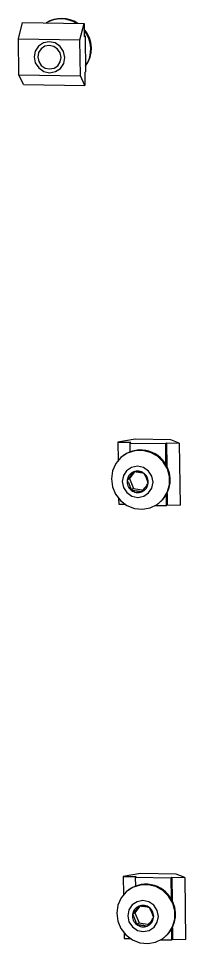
# Model space of a CAD drawing. Header units: millimetres. Extents: x 0 to 279, y 0 to 216.
# Drawn here: x 83.19 to 85.85, y 105.96 to 120.72 of the extents above; entities that cross this region are included whole.
import ezdxf

# ---------------------------------------------------------------- set-up
doc = ezdxf.new("R2010")
doc.units = ezdxf.units.MM

msp = doc.modelspace()

# ---------------------------------------------------------------- linework, layer by layer
at = {"color": 7, "linetype": 'Continuous', "lineweight": 25}
for p, q in [((83.187, 120.393), (83.253, 120.65)), ((83.253, 120.65), (84.234, 120.635)), ((84.168, 120.377), (84.234, 120.635)), ((84.234, 120.635), (84.236, 120.427)), ((84.236, 120.427), (84.252, 120.438)), ((84.236, 120.438), (84.252, 120.438)), ((84.252, 120.438), (84.259, 119.864)), ((83.187, 120.393), (84.168, 120.377)), ((83.195, 119.819), (83.187, 120.393)), ((84.175, 119.803), (84.168, 120.377)), ((84.259, 119.864), (84.244, 119.853)), ((84.244, 119.853), (84.246, 119.645)), ((83.195, 119.819), (84.175, 119.803)), ((83.266, 119.661), (83.195, 119.819)), ((84.246, 119.645), (84.175, 119.803)), ((83.266, 119.661), (84.246, 119.645)), ((85.049, 114.003), (84.774, 113.957)), ((84.774, 113.957), (84.98, 113.954)), ((84.774, 113.957), (84.778, 113.668)), ((84.98, 113.954), (84.965, 113.943)), ((84.965, 113.943), (85.533, 113.934)), ((84.965, 113.943), (84.966, 113.802)), ((85.617, 113.994), (85.049, 114.003)), ((85.533, 113.934), (85.549, 113.945)), ((85.533, 113.934), (85.537, 113.602)), ((85.549, 113.945), (85.755, 113.942)), ((85.549, 113.945), (85.554, 113.574)), ((85.755, 113.942), (85.617, 113.994)), ((85.755, 113.942), (85.767, 112.952)), ((84.865, 113.747), (84.857, 113.742)), ((84.959, 113.376), (84.921, 113.349)), ((85.039, 113.482), (84.959, 113.376)), ((84.959, 113.376), (85.026, 113.217)), ((85.026, 113.217), (84.988, 113.189)), ((85.026, 113.217), (85.194, 113.191)), ((84.786, 113.056), (84.787, 112.967)), ((85.544, 113.11), (85.546, 112.944)), ((85.559, 113.138), (85.561, 112.955)), ((84.787, 112.967), (84.888, 112.966)), ((85.375, 112.946), (85.546, 112.944)), ((85.414, 112.972), (85.422, 112.978)), ((85.546, 112.944), (85.561, 112.955)), ((85.561, 112.955), (85.767, 112.952)), ((85.135, 107.075), (84.861, 107.029)), ((84.861, 107.029), (85.067, 107.025)), ((84.861, 107.029), (84.865, 106.74)), ((85.067, 107.025), (85.051, 107.014)), ((85.051, 107.014), (85.62, 107.005)), ((85.051, 107.014), (85.053, 106.874)), ((85.704, 107.066), (85.135, 107.075)), ((85.62, 107.005), (85.636, 107.016)), ((85.62, 107.005), (85.624, 106.673)), ((85.636, 107.016), (85.842, 107.013)), ((85.636, 107.016), (85.64, 106.645)), ((85.842, 107.013), (85.704, 107.066)), ((85.842, 107.013), (85.854, 106.023)), ((84.952, 106.819), (84.944, 106.813)), ((85.126, 106.553), (85.046, 106.447)), ((85.046, 106.447), (85.008, 106.42)), ((85.046, 106.447), (85.112, 106.288)), ((85.112, 106.288), (85.075, 106.261)), ((85.112, 106.288), (85.281, 106.263)), ((84.872, 106.128), (84.873, 106.039)), ((85.63, 106.182), (85.632, 106.015)), ((85.646, 106.209), (85.648, 106.026)), ((84.873, 106.039), (84.974, 106.037)), ((85.461, 106.018), (85.632, 106.015)), ((85.501, 106.043), (85.509, 106.049)), ((85.632, 106.015), (85.648, 106.026)), ((85.648, 106.026), (85.854, 106.023))]:
    msp.add_line(p, q, dxfattribs=at)
at = {"color": 7, "linetype": 'Continuous', "lineweight": 25, "flags": 128}
for points in [[(83.436, 120.102), (83.456, 120.007), (83.51, 119.926), (83.59, 119.871), (83.684, 119.851), (83.778, 119.868), (83.857, 119.92), (83.909, 120), (83.926, 120.094), (83.907, 120.189), (83.852, 120.27), (83.772, 120.325), (83.678, 120.346), (83.585, 120.328), (83.506, 120.276), (83.454, 120.196), (83.436, 120.102)], [(83.508, 120.173), (83.495, 120.101), (83.51, 120.029), (83.551, 119.967), (83.612, 119.925), (83.684, 119.91), (83.755, 119.923), (83.815, 119.963), (83.854, 120.024), (83.868, 120.095), (83.852, 120.168), (83.811, 120.229), (83.75, 120.271), (83.679, 120.286), (83.608, 120.273), (83.548, 120.233), (83.508, 120.173)], [(85.564, 113.529), (85.498, 113.641), (85.406, 113.731), (85.294, 113.794), (85.17, 113.824), (85.043, 113.82), (84.923, 113.781), (84.819, 113.711), (84.739, 113.614), (84.688, 113.499), (84.67, 113.373), (84.686, 113.245), (84.736, 113.126), (84.816, 113.024), (84.919, 112.947), (85.038, 112.9), (85.165, 112.887), (85.289, 112.909), (85.402, 112.964), (85.495, 113.048), (85.562, 113.155), (85.597, 113.277), (85.597, 113.405), (85.564, 113.529)], [(85.315, 113.414), (85.261, 113.496), (85.181, 113.551), (85.087, 113.571), (84.993, 113.554), (84.914, 113.501), (84.862, 113.422), (84.845, 113.328), (84.864, 113.233), (84.918, 113.152), (84.999, 113.097), (85.093, 113.076), (85.186, 113.093), (85.265, 113.146), (85.317, 113.225), (85.335, 113.319), (85.315, 113.414)], [(85.65, 106.601), (85.585, 106.712), (85.493, 106.803), (85.381, 106.865), (85.256, 106.896), (85.13, 106.891), (85.01, 106.853), (84.906, 106.782), (84.826, 106.686), (84.774, 106.57), (84.756, 106.444), (84.773, 106.317), (84.823, 106.197), (84.902, 106.095), (85.006, 106.018), (85.125, 105.971), (85.252, 105.958), (85.376, 105.98), (85.489, 106.035), (85.582, 106.119), (85.648, 106.226), (85.683, 106.348), (85.684, 106.476), (85.65, 106.601)], [(85.402, 106.486), (85.348, 106.567), (85.268, 106.622), (85.174, 106.642), (85.08, 106.625), (85.001, 106.573), (84.949, 106.493), (84.931, 106.399), (84.951, 106.304), (85.005, 106.223), (85.085, 106.168), (85.179, 106.147), (85.273, 106.165), (85.352, 106.217), (85.404, 106.296), (85.422, 106.391), (85.402, 106.486)]]:
    msp.add_lwpolyline(points, dxfattribs=at)
at = {"color": 7, "linetype": 'Continuous', "lineweight": 25}
for centre, radius, start, end in [((83.874, 120.253), 0.463, 55.9454, 122.2161), ((83.866, 120.245), 0.464, 57.4636, 120.6979), ((83.878, 120.235), 0.474, 323.4984, 40.9904), ((83.869, 120.229), 0.474, 325.1747, 39.4271), ((85.135, 113.362), 0.47, 21.586, 124.9663), ((85.085, 113.325), 0.17, 51.4584, 111.5233), ((85.145, 113.351), 0.464, 306.5178, 23.383), ((85.097, 113.329), 0.177, 173.4811, 231.9932), ((85.085, 113.33), 0.165, 112.1161, 173.5347), ((85.083, 113.318), 0.177, 353.4812, 51.9931), ((85.094, 113.317), 0.165, 292.1156, 353.5352), ((85.094, 113.323), 0.17, 231.4597, 291.522), ((85.221, 106.433), 0.47, 21.586, 124.9662), ((85.172, 106.402), 0.165, 112.1157, 173.5349), ((85.172, 106.396), 0.17, 51.4584, 111.5235), ((85.232, 106.422), 0.464, 306.5179, 23.383), ((85.184, 106.4), 0.177, 173.4811, 231.9931), ((85.169, 106.39), 0.177, 353.4812, 51.9931), ((85.181, 106.394), 0.17, 231.4596, 291.5222), ((85.181, 106.388), 0.165, 292.1158, 353.5349)]:
    msp.add_arc(centre, radius, start, end, dxfattribs=at)
for points, knots in [([(85.023, 113.483), (85.017, 113.475), (85.005, 113.457), (84.98, 113.424), (84.951, 113.386), (84.93, 113.36), (84.921, 113.349)], [0, 0, 0, 0, 0.216446, 0.4403, 0.751885, 1, 1, 1, 1]), ([(84.921, 113.349), (84.926, 113.34), (84.939, 113.317), (84.961, 113.271), (84.977, 113.224), (84.985, 113.198), (84.988, 113.189)], [0, 0, 0, 0, 0.1809466, 0.5063003, 0.8439847, 1, 1, 1, 1]), ([(85.192, 113.458), (85.181, 113.46), (85.16, 113.465), (85.118, 113.473), (85.07, 113.479), (85.037, 113.482), (85.023, 113.483)], [0, 0, 0, 0, 0.216453, 0.440294, 0.751893, 1, 1, 1, 1]), ([(85.258, 113.298), (85.256, 113.307), (85.248, 113.333), (85.231, 113.38), (85.209, 113.426), (85.196, 113.449), (85.192, 113.458)], [0, 0, 0, 0, 0.156027, 0.493712, 0.819053, 1, 1, 1, 1]), ([(85.157, 113.164), (85.165, 113.174), (85.181, 113.194), (85.209, 113.23), (85.236, 113.267), (85.252, 113.289), (85.258, 113.298)], [0, 0, 0, 0, 0.2164615, 0.4402955, 0.751904, 1, 1, 1, 1]), ([(84.988, 113.189), (85, 113.188), (85.026, 113.186), (85.062, 113.182), (85.094, 113.177), (85.125, 113.172), (85.144, 113.167), (85.157, 113.164)], [0, 0, 0, 0, 0.216184, 0.439778, 0.59343, 0.752202, 1, 1, 1, 1]), ([(85.11, 106.554), (85.104, 106.546), (85.092, 106.529), (85.067, 106.495), (85.038, 106.457), (85.017, 106.432), (85.008, 106.42)], [0, 0, 0, 0, 0.216444, 0.440298, 0.751886, 1, 1, 1, 1]), ([(85.278, 106.529), (85.268, 106.532), (85.246, 106.537), (85.205, 106.545), (85.157, 106.551), (85.124, 106.553), (85.11, 106.554)], [0, 0, 0, 0, 0.216453, 0.4402943, 0.7518928, 1, 1, 1, 1]), ([(85.008, 106.42), (85.013, 106.412), (85.026, 106.388), (85.047, 106.342), (85.064, 106.296), (85.072, 106.269), (85.075, 106.261)], [0, 0, 0, 0, 0.180945, 0.5063, 0.843982, 1, 1, 1, 1]), ([(85.345, 106.37), (85.343, 106.378), (85.335, 106.405), (85.318, 106.452), (85.296, 106.497), (85.283, 106.521), (85.278, 106.529)], [0, 0, 0, 0, 0.156029, 0.493712, 0.819055, 1, 1, 1, 1]), ([(85.075, 106.261), (85.087, 106.26), (85.113, 106.258), (85.149, 106.254), (85.18, 106.249), (85.211, 106.243), (85.231, 106.238), (85.243, 106.235)], [0, 0, 0, 0, 0.216183, 0.439778, 0.59343, 0.752202, 1, 1, 1, 1]), ([(85.243, 106.235), (85.251, 106.245), (85.268, 106.266), (85.296, 106.302), (85.323, 106.338), (85.338, 106.36), (85.345, 106.37)], [0, 0, 0, 0, 0.216463, 0.440297, 0.751904, 1, 1, 1, 1])]:
    msp.add_open_spline(points, degree=3, knots=knots, dxfattribs=at)

doc.saveas('drawing.dxf')
